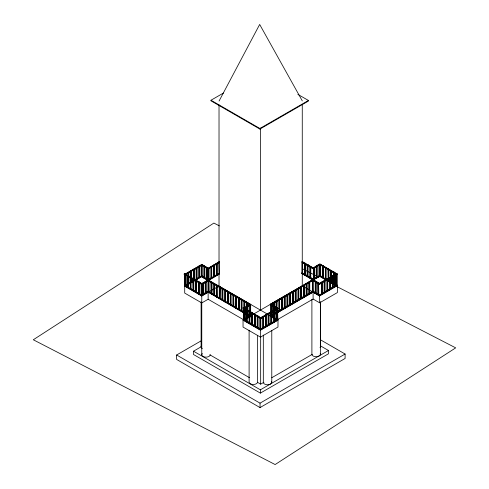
<?xml version="1.0" encoding="UTF-8"?>
<svg xmlns="http://www.w3.org/2000/svg" width="489" height="489" viewBox="0 0 489 489"><rect width="100%" height="100%" fill="white"/><g stroke="black" fill="none" stroke-linecap="round" stroke-linejoin="round"><path stroke-width="0.73" d="M219.066 101.064L259.671 24.45L302.306 100.923M297.856 94.359L308.437 100.465L308.437 101.052L259.897 129.078L210.979 100.832L210.979 100.239L223.442 93.044M210.979 100.239L259.897 128.485L308.437 100.465M201.376 284.207L184.164 274.023L184.763 273.675L201.975 283.614M184.164 274.268L184.763 273.675M184.561 274.36L201.609 264.518L202.208 264.867L185.16 275.001L184.561 274.36L185.16 274.708L202.208 264.867M186.529 273.522L194.396 268.981M195.71 268.223L200.955 265.197M202.104 264.647L201.505 264.989L201.505 276.487M204.579 266.077L203.98 266.426L203.98 277.917L204.836 277.721L204.836 266.224L204.237 266.572L204.237 278.064L204.836 277.721M190.783 277.104L190.184 277.446L190.441 289.188L191.04 288.846L191.04 277.251L190.441 277.593L190.441 289.188M207.776 268.577L219.372 261.584M211.107 266.603L211.45 267.092L211.45 278.345L210.851 277.996L210.851 267.501M213.583 265.172L214.182 265.515L214.182 276.762L213.583 276.419L213.84 265.02M219.054 262.012L219.31 273.113M208.418 268.204L219.372 261.878M207.776 268.278L208.375 268.626L219.323 262.3M208.296 268.816L208.852 268.492L208.296 269.109L201.969 265.454M219.323 262.599L208.375 268.919L201.248 264.842L201.89 264.476L208.222 268.424M193.516 278.681L192.917 279.023L193.173 290.766L193.772 290.423L193.772 279.555M193.772 278.828L193.173 279.176L193.173 290.766M184.561 285.662L201.609 275.82L202.208 276.163L185.16 286.303L184.561 285.662L185.16 286.004L202.208 276.163M186.529 284.818L187.843 284.066M189.151 283.308L193.742 280.655M197.672 278.388L198.986 277.63M200.294 276.872L201.609 276.114L208.118 279.873M184.714 285.931L185.569 285.686L185.569 274.091L184.97 274.439L184.714 285.882L201.376 295.552L201.975 295.16M201.847 275.992L201.248 276.34L208.21 280.362M187.354 284.653L184.714 286.181L201.774 296.028L208.143 292.355L208.143 299.262L243.736 319.812M190.655 282.752L191.975 281.988M195.936 279.702L199.897 277.416M201.248 265.564L201.248 276.633L202.104 276.144L202.104 265.362M196.254 280.258L195.655 280.607L195.912 292.349L196.511 292L196.511 280.405L195.912 280.753L195.912 292.349M187.452 287.465L188.302 287.263L188.302 275.674L187.709 276.016L187.452 287.465L187.452 275.869L188.051 275.521L188.051 287.116M187.709 287.611L188.302 287.263M190.184 289.042L191.04 288.846M207.318 279.152L206.719 279.494L206.719 268.003L207.318 267.654L207.574 279.298L207.574 267.801L206.975 268.149L206.975 279.647L207.574 279.298M219.372 273.082L207.776 280.069L210.997 278.21M212.037 277.611L219.372 273.375M201.871 283.803L208.241 279.83L201.23 284.17L201.829 284.519L208.84 280.173L201.804 276.016M219.323 273.797L208.375 280.118L201.804 276.316L201.847 265.215M224.806 301.676L225.405 301.334L224.775 301.957L224.806 290.136L225.405 289.788L224.775 290.46L208.027 280.79L208.766 280.338M201.829 284.519L219.323 274.091M208.027 280.79L208.626 280.148L250.612 304.341L250.013 304.69L208.027 280.497M192.917 290.619L193.772 290.423M211.358 282.666L211.957 282.324L211.957 293.571L211.358 293.913L211.101 282.52L211.101 293.767L211.7 293.424L211.7 282.923M195.655 292.196L196.511 292M214.433 284.5L214.433 295.001L213.834 295.344L213.834 284.097L214.433 283.754M198.387 293.779L199.243 293.577L199.243 281.988L198.644 282.33L198.387 293.779L198.387 282.184L198.986 281.841L198.986 293.431M198.644 293.926L199.243 293.577M217.171 296.578L216.572 296.927L216.572 285.674L217.171 285.332M201.23 295.087L208.241 291.047L208.84 291.389L201.829 295.435L201.23 295.387L208.241 291.34M201.719 295.014L201.719 283.418L201.12 283.761L201.12 295.356L201.829 295.729L208.198 292.055M218.938 286.12L208.369 292.19L208.369 280.943L208.626 292.336L209.225 291.994L208.968 280.594M219.109 286.218L270.851 316.09M219.561 287.404L220.16 287.055L220.16 298.308L219.561 298.651L219.304 287.257L219.304 298.504L219.903 298.156L220.16 287.055M222.043 288.834L222.892 288.638L222.043 288.834L222.043 300.081L222.636 299.739M208.143 299.262L201.774 302.935L184.714 293.088L184.714 274.292M225.374 289.818L224.775 290.46M233.864 294.971L233.265 295.313L233.265 306.56L233.864 306.218L233.608 294.818M236.34 296.401L235.741 296.744L235.741 307.991M236.597 296.548L235.998 296.89L235.998 308.143L236.597 307.795L236.597 297.294M239.072 297.978L238.473 298.321L238.473 309.574L239.072 309.225L239.072 298.73M301.719 261.945L302.312 261.603M230.869 304.488L230.27 304.836L230.27 293.589M307.783 276.01L307.184 276.352L307.184 264.806L308.039 264.61L308.039 276.157L307.44 276.499L307.44 264.959L308.039 264.61M244.543 301.132L243.944 301.481L243.944 307.477M310.515 266.34L309.922 266.682L309.922 277.929L310.515 277.587M247.532 306.609L247.532 302.862L246.933 303.204L246.933 309.959M301.719 273.198L302.312 272.85M260.209 318.174L242.996 307.991L243.595 307.642L260.808 317.826M314.219 268.155L313.62 267.514L314.219 268.155L319.947 264.549L314.091 267.929L314.091 279.427L313.492 279.085L313.492 267.587L319.867 263.926L337.08 273.864L337.08 285.704L336.481 286.047L319.818 276.426L319.818 264.537L320.417 264.194M244.145 307.911L243.546 308.259L243.644 320.497L250.655 316.45L250.655 304.94M245.215 307.355L249.035 305.148M315.533 266.707L319.348 264.207L319.947 264.549M244.402 308.058L243.803 308.406L243.546 319.849M302.263 262.263L313.253 268.608L313.852 268.559L313.253 268.901L302.263 262.556M244.537 308.437L250.906 304.464L243.901 308.803L243.302 308.168L250.313 304.415M241.81 310.802L241.211 311.151L241.211 299.904M246.884 309.488L246.285 309.837L246.542 321.579L247.134 321.23L247.134 310.362M247.134 309.641L246.542 309.983L246.542 321.579M249.616 311.071L249.017 311.414L249.274 323.156L249.873 322.813L249.873 311.218L249.274 311.56L249.274 323.156M325.882 267.349L325.289 267.697L325.546 279.439L326.139 279.091L326.139 268.223M326.139 267.501L325.546 267.844L325.546 279.439M320.808 340.002L345.106 354.03L345.106 358.468L260.038 407.581L176.639 359.433L176.639 354.99L201.04 340.906M252.348 312.648L251.749 312.991L251.749 324.586L252.605 324.39L252.605 312.795L252.006 313.143L252.006 324.733M328.62 268.932L328.021 269.274L328.278 281.016L328.877 280.674L328.877 269.078L328.278 269.421L328.278 281.016M313.492 279.085L314.348 279.28L314.348 267.783L313.749 267.44M314.066 278.754L319.323 275.717M244.958 318.755L250.056 315.815M270.851 304.152L278.064 308.321L271.102 304.299L270.503 304.641L277.465 308.962L270.252 304.25L312.239 279.959L312.832 280.307L287.624 295.154L287.031 294.812M314.72 278.669L319.323 276.016M244.855 319.109L247.263 317.722M248.143 317.214L250.056 316.108M250.307 315.961L302.3 285.9M304.268 284.763L313.461 279.457L302.269 272.996M316.096 277.935L319.384 276.041M270.252 304.549L278.626 299.714M279.054 299.415L279.653 299.763L279.653 311.01L279.054 310.662M279.916 298.968L287.281 294.665L287.281 305.912L287.88 306.255L287.88 295.008M288.321 294.066L306.426 283.614M307.709 282.868L311.591 280.631M312.489 291.854L319.5 295.894L320.099 295.552L319.5 295.601L312.489 291.554L312.489 280.16L313.217 279.739L320.032 283.675L319.433 284.317M243.644 320.203L250.655 316.157M320.503 264.537L337.08 274.109L319.427 284.353L312.618 280.38L313.345 279.959L313.345 291.358L312.746 291.701L312.489 280.16M313.406 279.427L320.576 275.979M287 294.879L287.599 295.222L270.851 304.892L312.832 280.307M319.922 276.358L314.005 279.476M320.075 276.279L320.674 275.937L320.674 264.341L320.075 264.683L320.075 276.279L319.219 275.778M270.503 304.94L271.444 304.494M276.915 308.088L276.915 301.34L276.658 307.489M282.129 298.333L282.129 309.58L281.53 309.231L281.53 297.984L282.385 298.18L282.385 309.433L281.786 309.085L281.786 298.59M284.262 296.407L285.118 296.603L285.118 307.85L284.519 307.508M244.867 313.266L250.692 316.627L251.291 316.579L250.692 316.921L244.867 313.559M313.938 280.252L314.537 279.904L313.938 280.545L301.64 273.149M255.344 314.372L254.745 314.72L254.745 326.316L254.488 314.574L255.087 314.225L255.087 325.821L254.488 326.163M272.086 304.867L271.487 305.215L271.487 311.707M320.613 345.949L328.48 350.491L328.48 353.798L260.374 393.113L193.51 354.513L193.51 351.206L201.444 346.622M246.285 321.432L247.134 321.23M315.827 281.389L315.827 292.789L315.228 293.131L315.228 281.737L316.083 281.542L316.083 292.935L315.484 293.284L315.484 281.884L316.083 281.542M322.551 277.709L323.15 277.367L323.15 265.772L322.551 266.12L322.551 277.709L323.406 277.514L323.406 265.918L322.807 266.267L322.807 277.856M257.819 315.802L257.22 316.151L257.22 327.746L258.076 327.544L258.076 315.955L257.477 316.297L257.477 327.893M334.091 272.086L333.492 272.434L333.749 284.176L334.342 283.828L334.342 272.232L333.749 272.581L333.749 284.176M274.824 306.444L274.225 306.792L274.225 310.399M249.017 323.009L249.873 322.813M325.289 279.292L325.882 278.944M260.551 317.385L259.952 317.728L259.952 329.323L260.765 329.702L277.935 320.087L277.336 319.739M262.642 316.383L263.241 316.725L263.241 328.272L262.642 327.93L262.642 316.383L263.498 316.579L263.498 328.125L262.899 327.777M265.637 314.653L266.236 315.002L266.236 326.548L265.637 326.2L265.637 314.653L266.236 315.002M268.113 313.223L268.712 313.571L268.712 325.118L268.113 324.769L268.113 313.223L268.968 313.425L268.968 324.965L268.369 324.623M270.845 311.646L271.701 311.841L270.845 311.646L270.845 323.192L271.444 323.535L271.444 311.994M260.808 317.532L260.209 317.929L277.556 307.978L277.856 320.038L277.257 320.381L276.957 308.321M320.136 283.253L322.098 282.122M323.4 281.364L335.821 274.201M336.224 274.011L336.823 273.663L336.823 285.258L336.224 285.607L336.224 274.732M261.493 317.495L263.412 316.383M264.696 315.643L267.899 313.791M269.182 313.052L273.663 310.466M274.946 309.726L276.866 308.321M277.214 308.467L277.813 308.125M337.08 273.816L319.427 284.06L318.828 283.712L336.475 273.522L337.074 274.164L336.481 274.457M276.915 308.785L276.316 308.437L276.915 308.785L276.915 320.381L276.316 320.032L276.316 301.744M278.064 308.321L260.808 318.284L242.996 307.991M278.064 308.614L260.808 318.577L260.209 318.235M251.749 324.586L252.605 324.39M328.021 280.869L328.62 280.521M270.594 304.299L270.594 315.546L271.444 315.747M272.184 314.629L273.583 313.822M274.757 313.143L312.917 291.108L320.099 295.252M312.489 291.554L313.088 291.212M270.295 316.065L270.894 315.723M274.757 313.437L276.695 312.324M277.978 311.579L279.268 310.833M280.558 310.093L287 306.371L287.031 294.512L287.599 294.928M289.616 304.861L297.385 300.374M298.681 299.629L301.267 298.131M302.563 297.385L310.332 292.899M311.627 292.153L313.516 291.456L275.356 313.486M270.252 315.747L270.295 316.365L270.894 316.016M272.135 315.35L273.424 314.604M272.135 315.643L273.424 314.898M275.356 313.785L313.516 291.75M271.97 315.888L273.278 315.13M275.234 313.999L313.107 292.141L313.107 299.048L277.196 319.775M254.745 326.316L255.344 325.967L255.344 315.099M271.743 316.903L272.342 316.56L272.342 305.014L271.743 305.362L271.701 323.388L271.102 323.046L271.102 311.499M331.01 282.593L331.609 282.251L331.609 270.655L331.01 271.004L330.753 282.446L330.753 270.851L331.353 270.509L331.353 282.104M257.22 327.746L258.076 327.544M274.482 318.486L275.081 318.137L275.081 306.597L274.482 306.939L274.439 321.811L273.84 321.462M318.914 295.405L336.634 284.879L337.233 285.221L319.513 295.747M259.952 329.323L260.808 329.128L260.209 329.519L243.546 319.898L244.402 319.653L244.402 308.785M260.166 329.36L276.676 319.824M319.568 295.026L321.536 293.889M322.85 293.131L326.786 290.857M328.755 289.72L335.32 285.931M262.807 328.131L260.166 329.653L260.765 329.702M264.127 327.367L265.448 326.603M266.768 325.839L268.094 325.075M270.075 323.932L271.395 323.174M272.715 322.41L276.676 320.118M319.5 295.894L319.513 295.454L337.233 285.221M243.045 320.154L260.478 330.216L277.984 320.112L277.984 327.019L260.478 337.123L243.045 327.062L243.045 319.855L260.209 329.769L260.808 329.421L260.808 318.253M337.08 285.405L336.224 285.607M277.214 320.063L277.856 319.739M303.003 286.309L319.641 295.912L337.379 285.668L337.379 292.575L319.641 302.819L313.107 299.048M257.361 382.245L260.661 384.146L263.932 382.257M271.792 377.722L312.392 354.281M193.51 351.206L260.374 389.812L328.48 350.491M176.639 354.99L260.038 403.144L345.106 354.03M219.286 225.875L213.87 223.076L33.301 339.769L275.13 464.55L455.699 347.862L337.153 286.695M302.605 268.864L318.186 276.902M336.481 274.207L319.268 264.268L335.845 274.084M319.219 264.28L319.818 264.628M335.32 274.188L335.919 274.537L335.919 285.979M335.063 274.341L335.662 274.684L335.662 286.132L335.063 285.784L335.063 275.099M316.23 266.01L316.829 266.352L316.829 277.85L316.23 277.501L316.23 266.725M332.587 275.772L333.186 276.114L333.186 287.563L332.587 287.214L332.587 276.529M332.331 275.918L332.93 276.261L332.93 287.709L332.331 287.361L332.331 276.682M313.492 267.587L314.091 267.929M329.849 277.349L330.448 277.691L330.448 289.14L329.849 288.791M302.214 261.548L313.852 268.259M302.214 261.841L313.852 268.559M327.117 278.926L327.716 279.274L327.716 290.717L327.117 290.374M320.417 275.79L330.032 281.389M331.31 282.129L337.08 285.454L336.481 285.802L319.818 276.181M323.62 277.935L320.417 275.839M327.465 280.154L330.032 281.633M331.31 282.373L333.235 283.486M324.128 280.655L324.727 280.998L324.727 292.446L324.128 292.098L324.128 281.419M321.646 282.086L322.245 282.428L322.245 293.877L321.646 293.528M302.233 272.807L314.537 279.904M302.233 273.1L306.768 275.717M308.064 276.462L314.537 280.203M318.559 282.972L318.816 294.512L318.217 294.861L317.96 283.314L317.96 294.714M318.174 282.899L313.217 279.739M301.64 273.449L313.29 280.173M312.832 280.6L312.239 279.959M309.158 282.031L309.757 282.379L309.757 293.626L309.158 293.284L309.158 282.783M303.693 285.191L304.286 285.533L304.286 296.786L303.693 296.438L303.693 285.943M313.73 291.872L315.002 292.611M316.273 293.345L317.55 294.078M318.822 294.818L320.099 295.552M318.914 295.111L319.513 295.454M292.752 291.505L293.351 291.854L293.351 303.101M292.495 291.652L293.094 292L293.094 303.247L292.495 302.899L292.495 292.404M290.02 293.082L290.619 293.431L290.619 304.678L290.02 304.335L290.02 293.834M298.223 299.598L298.822 299.94L298.822 288.693M284.519 296.261L285.118 296.603M216.578 263.443L217.177 263.791L217.177 275.038L216.578 274.69M287 306.077L287.624 306.407M276.316 300.992L276.915 301.34M201.847 264.5L208.968 268.528L208.968 279.775L208.375 279.427L208.375 268.626M270.252 304.25L270.851 304.598M199.133 265.955L199.726 266.297L199.726 277.593L199.133 277.251L199.133 266.707M198.876 266.102L199.469 266.444L199.469 277.746L198.876 277.397L198.876 266.853M276.658 312.734L276.059 312.392L276.059 310.142M196.395 267.532L196.994 267.874L196.994 279.176L196.395 278.828M211.107 277.85L211.706 278.192L211.706 266.945M270.594 315.546L271.193 315.894M272.086 316.414L273.424 317.184M274.69 317.911L277.935 319.788M274.69 318.211L276.169 319.06M208.84 280.472L207.984 279.977L207.984 291.193L208.583 291.536M225.405 290.081L233.155 294.561M234.451 295.307L246.731 302.398M248.027 303.143L249.965 304.262M209.268 280.82L217 285.283M218.283 286.028L224.726 289.745M270.252 316.041L276.627 319.72M270.295 316.365L277.171 320.234M201.248 276.633L207.581 280.289M216.572 285.674L216.829 297.074L217.428 296.725L217.428 285.478M224.806 290.429L249.366 304.61M190.673 270.839L191.266 271.181L191.266 282.477M247.318 306.175L247.917 306.524L247.917 317.734M188.192 272.269L188.791 272.611L188.791 283.907M247.061 306.322L247.66 306.67L247.66 317.887L247.061 317.538L247.061 307.074M202.77 282.99L203.369 283.333L203.369 294.549L202.77 294.201M202.513 283.137L203.112 283.479L203.112 294.696L202.513 294.347L202.513 283.883M244.586 307.752L245.185 308.101L245.185 319.317L244.586 318.969M185.459 273.846L186.058 274.188M185.203 273.993L185.802 274.341M185.398 274.292L186.676 275.026M187.947 275.765L201.975 283.858M244.873 308.626L256.982 315.619M258.259 316.352L259.537 317.092M184.164 274.023L201.829 284.219M193.662 280.405L194.261 280.753L194.261 269.457L193.662 269.109L193.662 278.901M208.626 291.646L243.528 311.799M244.818 312.544L249.353 315.161M209.268 292.312L213.131 294.543M214.42 295.289L218.283 297.52M219.573 298.266L220.863 299.005M222.795 300.124L224.084 300.869M226.694 302.373L225.405 301.627L225.405 290.833M227.99 303.125L229.934 304.244M231.23 304.989L232.519 305.741M233.815 306.487L235.111 307.233M236.407 307.978L240.288 310.222M241.584 310.973L242.88 311.719M244.818 312.838L246.114 313.59M247.41 314.335L248.705 315.081M243.577 312.514L208.027 291.994L243.736 312.905M187.935 283.712L188.534 284.06L188.534 272.758L187.935 272.416L187.935 275.429M185.459 285.142L186.058 285.49L186.058 274.946M185.313 285.588L201.334 294.836M260.808 329.176L244.145 319.555L248.632 322.392M190.441 288.797L185.313 285.833L185.313 275.393M191.725 289.537L198.131 293.235M249.916 323.131L251.193 323.871M252.477 324.61L253.76 325.35M255.044 326.09L256.963 327.202M258.247 327.942L260.808 329.421M209.873 354.825L249.445 377.673M336.481 274.158L336.481 286.047M324.983 292.294L324.983 280.851L324.384 280.503L324.384 291.951M320.588 302.153L320.588 346.359A4.23 2.439 0 0 1 320.026 347.581M320.356 301.701L320.356 354.281M319.641 295.912L319.641 302.819M319.427 284.353L312.618 280.38M311.896 299.415L311.896 354.281A4.23 2.439 0 0 0 316.683 356.701A4.23 2.439 0 0 0 320.216 353.651M307.025 283.956L307.025 295.203M302.263 104.756L302.263 285.961M301.554 287.116L301.554 298.363L300.955 298.015L300.955 287.52M298.565 288.84L298.565 300.087L297.966 299.745L297.966 288.498M296.083 290.27L296.083 301.517L295.49 301.175L295.49 290.674M290.362 293.577L290.362 304.824L289.763 304.482L289.763 293.981M287.624 294.861L287.599 306.719M284.861 296.75L284.861 308.003L284.262 307.654L284.262 297.159M279.396 299.91L279.396 311.157L278.797 310.815L278.797 300.313M277.556 307.978L277.556 319.568M276.059 301.145L276.059 308.638M273.926 310.564L274.182 302.917L274.182 321.958L273.583 321.615L273.583 303.321M273.327 302.722L273.327 313.969M271.78 330.509L271.78 382.331M271.193 304.647L271.193 311.395M265.979 315.148L265.979 326.695L265.38 326.346L265.38 315.527M263.32 335.081L263.32 382.331A4.23 2.439 0 0 0 268.1 384.751A4.23 2.439 0 0 0 271.633 381.695M260.661 336.774L260.661 384.146M260.521 128.094L260.521 310.008M260.551 318.107L260.551 328.975M260.478 330.216L260.478 337.123M260.374 389.812L260.374 393.113M260.209 317.874L260.209 329.769M260.038 403.144L260.038 407.581M259.897 128.485L259.897 129.078M257.562 335.546L257.562 382.031A4.23 2.439 0 0 1 253.333 384.47A4.23 2.439 0 0 1 249.103 382.031L249.103 330.209M250.056 305.344L250.056 311.328M247.275 303.461L247.275 305.711M246.884 310.215L246.884 321.084M246.676 303.058L246.676 314.305M244.928 308.247L244.928 319.464L244.329 319.115L244.329 308.651M244.8 301.285L244.8 312.532M244.2 301.627L244.2 307.63M239.329 298.877L239.329 309.372L238.73 309.72L238.73 298.473M233.608 295.57L233.608 306.071M233.008 295.167L233.008 306.414M231.126 293.388L231.126 304.635L230.527 304.983L230.527 293.736M228.137 292.41L228.137 302.911L227.538 303.253L227.538 292.006M222.892 289.384L222.892 299.885L222.293 300.228L222.293 288.981M219.023 104.897L219.023 286.102M216.92 263.938L216.92 275.185L216.321 274.842L216.321 263.589M214.689 284.653L214.689 295.148L214.09 295.497L214.09 284.243M214.439 265.368L214.439 276.615M213.84 265.772L213.84 276.273M208.717 268.675L208.717 279.922L208.118 279.574L208.118 269.078M201.975 295.454L201.975 283.565L201.376 283.962L201.376 295.802M201.774 296.028L201.768 354.702M201.107 301.847L201.107 346.811M193.516 279.408L193.516 290.277M191.523 282.33L191.523 271.034L190.93 270.686L190.93 276.713M190.673 271.591L190.673 277.618M185.802 275.093L185.802 285.637L185.203 285.289L185.203 274.745M210.221 354.702A4.23 2.439 0 0 1 204.897 357.056A4.23 2.439 0 0 1 202.33 353.48M202.342 348.541A4.23 2.439 0 0 1 201.248 346.181M225.655 290.234L225.062 290.576L225.062 301.823L225.655 301.481L225.655 290.234M228.394 291.811L227.795 292.153L227.795 303.406L228.394 303.058L228.394 291.811M302.569 261.749L301.976 262.098L301.976 273.345L302.569 272.996L302.569 261.749M305.05 263.18L304.451 263.528L304.451 274.775L305.05 274.427L305.05 263.18M242.067 299.702L241.468 300.05L241.468 311.297L242.067 310.955L242.067 299.702M305.307 263.327L304.708 263.675L304.708 274.922L305.307 274.58L305.307 263.327M310.772 266.487L310.179 266.829L310.179 278.082L310.772 277.734L310.772 266.487M273.84 309.922L274.439 310.264L273.84 309.922M319.561 264.775L318.962 264.427L318.962 275.924L319.561 276.273L319.561 264.775M317.086 266.205L316.487 265.857L316.487 277.355L317.086 277.703L317.086 266.205M330.191 277.844L329.592 277.495L329.592 288.944L330.191 289.286L330.191 277.844M327.459 279.421L326.86 279.072L326.86 290.521L327.459 290.863L327.459 279.421M321.988 282.575L321.389 282.232L321.389 293.675L321.988 294.023L321.988 282.575M309.5 282.526L308.901 282.184L308.901 293.431L309.5 293.773L309.5 282.526M306.768 284.103L306.169 283.761L306.169 295.008L306.768 295.356L306.768 284.103M304.036 285.686L303.437 285.338L303.437 296.585L304.036 296.933L304.036 285.686M301.297 287.263L300.698 286.915L300.698 298.168L301.297 298.51L301.297 287.263M295.827 290.417L295.234 290.075L295.234 301.322L295.827 301.67L295.827 290.417M196.737 268.027L196.138 267.679L196.138 278.974L196.737 279.323L196.737 268.027M194.005 269.604L193.406 269.256L193.406 280.558L194.005 280.9L194.005 269.604M250.399 305.093L249.8 304.745L249.8 315.961L250.399 316.304L250.399 305.093M206.101 281.756L205.502 281.407L205.502 292.624L206.101 292.966L206.101 281.756M205.845 281.902L205.252 281.554L205.252 292.77L205.845 293.119L205.845 281.902"/></g></svg>
